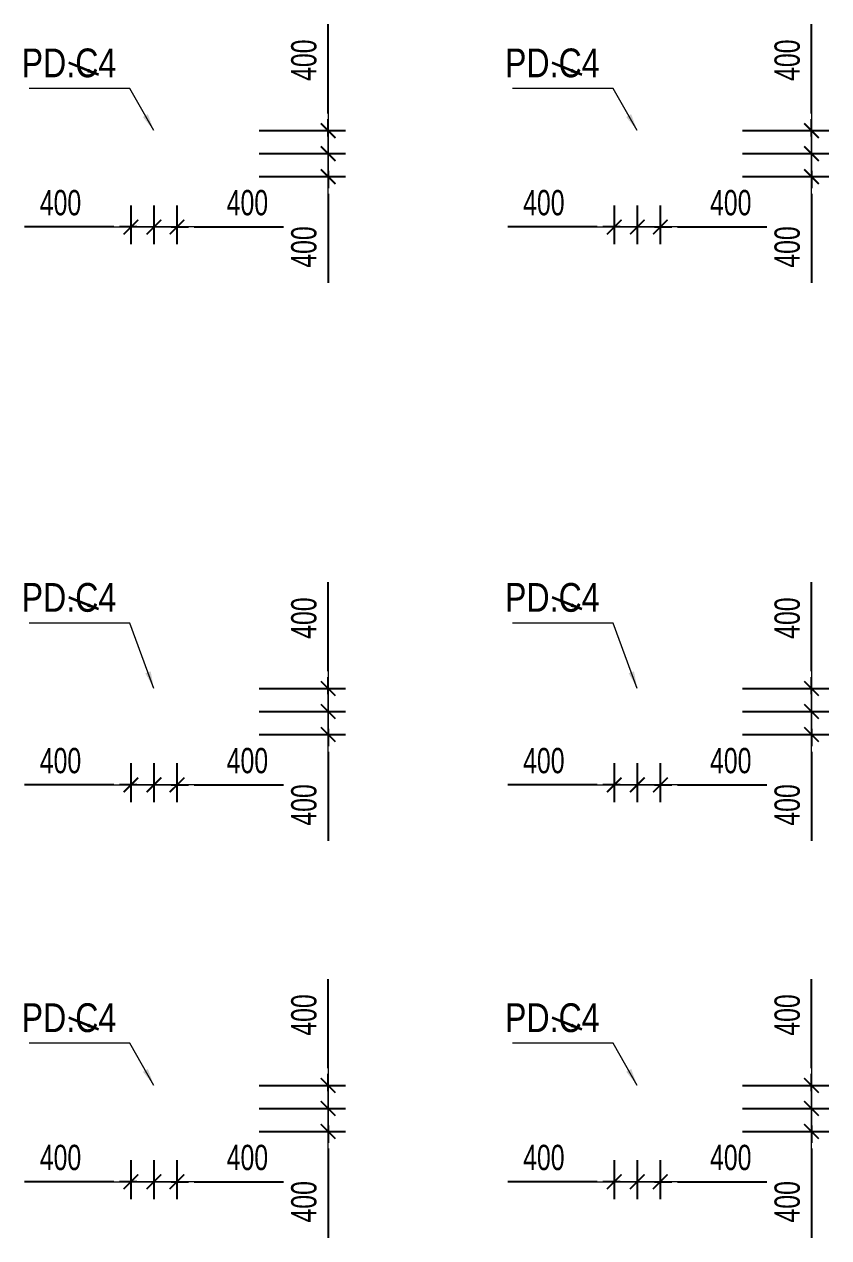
# Model space of a CAD drawing. Header units: millimetres. Extents: x -259680 to 286077, y 2206 to 90611.
# Drawn here: x 103546 to 117527, y 62451 to 83549 of the extents above; entities that cross this region are included whole.
import ezdxf
from ezdxf.enums import TextEntityAlignment as Align

# ---------------------------------------------------------------- set-up
doc = ezdxf.new("R2010")
doc.units = ezdxf.units.MM
doc.layers.get('Defpoints').update_dxf_attribs({"color": 151, "lineweight": 9})
for name, color, linetype, lineweight in [('$0$C1', 20, 'Continuous', 35), ('$1$NDC_S_ANNO', 7, 'Continuous', 20), ('$1$NDC_S_DIM', 1, 'Continuous', 15), ('NDC_S_DIM', 1, 'Continuous', 15)]:
    doc.layers.add(name, color=color, linetype=linetype, lineweight=lineweight)
doc.styles.add('$1$NDC_DIM', font='', dxfattribs={"width": 0.75})
doc.styles.add('$2$ARIAL', font='arial.ttf', dxfattribs={"width": 0.8})
doc.styles.add('NDC_DIM', font='', dxfattribs={"width": 0.75})
doc.styles.get('$1$NDC_DIM').set_extended_font_data('Dotum')
doc.styles.get('NDC_DIM').set_extended_font_data('Dotum')
doc.dimstyles.new('$0$NDC_dim_150', dxfattribs={"dimscale": 150, "dimtxt": 2.2, "dimasz": 1.5, "dimexe": 1.5, "dimexo": 2.5, "dimgap": 1, "dimtad": 1, "dimdec": 0, "dimzin": 0, "dimdsep": 46, "dimtxsty": '$1$NDC_DIM', "dimblk": '$1$DIMMARK', "dimcen": 0.09, "dimdle": 1.2, "dimclrd": 1, "dimclre": 1, "dimclrt": 3, "dimadec": 0, "dimazin": 0, "dimtfac": 1, "dimtdec": 0, "dimtix": 1, "dimtofl": 0, "dimtmove": 0, "dimatfit": 3, "dimfxl": 0, "dimtolj": 1, "dimtzin": 0, "dimarcsym": 0})
doc.dimstyles.new('$1$NDC_dim_iso', dxfattribs={"dimtxt": 2.2, "dimasz": 1, "dimexe": 1.5, "dimexo": 2.5, "dimgap": 1, "dimtad": 1, "dimdec": 0, "dimzin": 0, "dimdsep": 46, "dimtxsty": '$1$NDC_DIM', "dimblk": '$1$DIMMARK', "dimcen": 0.09, "dimdle": 1.2, "dimclrd": 1, "dimclre": 1, "dimclrt": 3, "dimadec": 0, "dimazin": 0, "dimtfac": 1, "dimtdec": 0, "dimtix": 1, "dimtofl": 0, "dimtmove": 0, "dimatfit": 3, "dimfxl": 0, "dimtolj": 1, "dimtzin": 0, "dimarcsym": 0})
doc.dimstyles.new('NDC_dim_200', dxfattribs={"dimscale": 200, "dimtxt": 2.2, "dimasz": 1.5, "dimexe": 1.5, "dimexo": 2.5, "dimgap": 1, "dimtad": 1, "dimdec": 0, "dimzin": 0, "dimdsep": 46, "dimtxsty": 'NDC_DIM', "dimblk": 'DIMMARK', "dimcen": 0.09, "dimdle": 1.2, "dimclrd": 1, "dimclre": 1, "dimclrt": 3, "dimadec": 0, "dimazin": 0, "dimtfac": 1, "dimtdec": 0, "dimtix": 1, "dimtofl": 0, "dimtmove": 0, "dimatfit": 3, "dimfxl": 0, "dimtolj": 1, "dimtzin": 0, "dimarcsym": 0})

# ---------------------------------------------------------------- blocks, each defined once
blk = doc.blocks.new('$1$DIMMARK')
at = {"layer": '$1$NDC_S_DIM', "color": 1}
blk.add_line((-1.5, 0), (1, 0), dxfattribs=at)
at = {"layer": '$1$NDC_S_DIM', "color": 2, "const_width": 0.1}
blk.add_lwpolyline([(-0.424, -0.424), (0.424, 0.424)], dxfattribs=at)
blk = doc.blocks.new('DIMMARK')
at = {"layer": 'NDC_S_DIM', "color": 1}
blk.add_line((-1.5, 0), (1, 0), dxfattribs=at)
at = {"layer": 'NDC_S_DIM', "color": 2, "const_width": 0.1}
blk.add_lwpolyline([(-0.424, -0.424), (0.424, 0.424)], dxfattribs=at)
blk = doc.blocks.new('*D1818')
at = {"layer": 'Defpoints', "color": 0, "ltscale": 100, "transparency": 16777216}
for p in [(114200, 80900), (114600, 80900), (114600, 80024)]:
    blk.add_point(p, dxfattribs=at)
at = {"layer": 'NDC_S_DIM', "color": 1, "lineweight": -2, "ltscale": 100, "transparency": 16777216}
for p, q in [((114200, 80400), (114200, 79724)), ((114600, 80400), (114600, 79724)), ((113900, 80024), (113600, 80024)), ((114900, 80024), (116449, 80024))]:
    blk.add_line(p, q, dxfattribs=at)
at = {"layer": 'NDC_S_DIM', "color": 1, "lineweight": -2, "ltscale": 100, "transparency": 16777216, "xscale": 300, "yscale": 300, "zscale": 300}
blk.add_blockref('DIMMARK', (114200, 80024), dxfattribs=at)
at = {"layer": 'NDC_S_DIM', "color": 1, "lineweight": -2, "ltscale": 100, "transparency": 16777216, "xscale": 300, "yscale": 300, "zscale": 300, "rotation": 180}
blk.add_blockref('DIMMARK', (114600, 80024), dxfattribs=at)
at = {"layer": 'NDC_S_DIM', "color": 3, "ltscale": 100, "transparency": 16777216, "insert": (115824, 80444), "char_height": 440, "attachment_point": 5, "style": 'NDC_DIM'}
blk.add_mtext('\\A1;400', dxfattribs=at)
blk = doc.blocks.new('*D1819')
at = {"layer": 'Defpoints', "color": 0, "ltscale": 100, "transparency": 16777216}
for p in [(113800, 80900), (114200, 80900), (114200, 80024)]:
    blk.add_point(p, dxfattribs=at)
at = {"layer": 'NDC_S_DIM', "color": 1, "lineweight": -2, "ltscale": 100, "transparency": 16777216}
for p, q in [((113800, 80400), (113800, 79724)), ((114200, 80400), (114200, 79724)), ((113500, 80024), (111951, 80024)), ((114500, 80024), (114800, 80024))]:
    blk.add_line(p, q, dxfattribs=at)
at = {"layer": 'NDC_S_DIM', "color": 1, "lineweight": -2, "ltscale": 100, "transparency": 16777216, "xscale": 300, "yscale": 300, "zscale": 300}
blk.add_blockref('DIMMARK', (113800, 80024), dxfattribs=at)
at = {"layer": 'NDC_S_DIM', "color": 1, "lineweight": -2, "ltscale": 100, "transparency": 16777216, "xscale": 300, "yscale": 300, "zscale": 300, "rotation": 180}
blk.add_blockref('DIMMARK', (114200, 80024), dxfattribs=at)
at = {"layer": 'NDC_S_DIM', "color": 3, "ltscale": 100, "transparency": 16777216, "insert": (112576, 80444), "char_height": 440, "attachment_point": 5, "style": 'NDC_DIM'}
blk.add_mtext('\\A1;400', dxfattribs=at)
blk = doc.blocks.new('*D1820')
at = {"layer": 'Defpoints', "color": 0, "ltscale": 100, "transparency": 16777216}
for p in [(114600, 81700), (117227, 81700), (114600, 81300)]:
    blk.add_point(p, dxfattribs=at)
at = {"layer": 'NDC_S_DIM', "color": 1, "lineweight": -2, "ltscale": 100, "transparency": 16777216}
for p, q in [((117227, 82000), (117227, 83549)), ((116027, 81700), (117527, 81700)), ((116027, 81300), (117527, 81300)), ((117227, 81000), (117227, 80700))]:
    blk.add_line(p, q, dxfattribs=at)
at = {"layer": 'NDC_S_DIM', "color": 1, "lineweight": -2, "ltscale": 100, "transparency": 16777216, "xscale": 300, "yscale": 300, "zscale": 300}
for p, rotation in [((117227, 81700), 270), ((117227, 81300), 90)]:
    blk.add_blockref('DIMMARK', p, dxfattribs=dict(at, rotation=rotation))
at = {"layer": 'NDC_S_DIM', "color": 3, "ltscale": 100, "transparency": 16777216, "insert": (116807, 82924), "char_height": 440, "attachment_point": 5, "rotation": 90, "style": 'NDC_DIM'}
blk.add_mtext('\\A1;400', dxfattribs=at)
blk = doc.blocks.new('*D1821')
at = {"layer": 'Defpoints', "color": 0, "ltscale": 100, "transparency": 16777216}
for p in [(114600, 81300), (117227, 81300), (114600, 80900)]:
    blk.add_point(p, dxfattribs=at)
at = {"layer": 'NDC_S_DIM', "color": 1, "lineweight": -2, "ltscale": 100, "transparency": 16777216}
for p, q in [((117227, 81600), (117227, 81900)), ((116027, 81300), (117527, 81300)), ((116027, 80900), (117527, 80900)), ((117227, 80600), (117227, 79051))]:
    blk.add_line(p, q, dxfattribs=at)
at = {"layer": 'NDC_S_DIM', "color": 1, "lineweight": -2, "ltscale": 100, "transparency": 16777216, "xscale": 300, "yscale": 300, "zscale": 300}
for p, rotation in [((117227, 81300), 270), ((117227, 80900), 90)]:
    blk.add_blockref('DIMMARK', p, dxfattribs=dict(at, rotation=rotation))
at = {"layer": 'NDC_S_DIM', "color": 3, "ltscale": 100, "transparency": 16777216, "insert": (116807, 79676), "char_height": 440, "attachment_point": 5, "rotation": 90, "style": 'NDC_DIM'}
blk.add_mtext('\\A1;400', dxfattribs=at)
blk = doc.blocks.new('*D1822')
at = {"layer": 'Defpoints', "color": 0, "ltscale": 100, "transparency": 16777216}
for p in [(105800, 80900), (106200, 80900), (106200, 80024)]:
    blk.add_point(p, dxfattribs=at)
at = {"layer": 'NDC_S_DIM', "color": 1, "lineweight": -2, "ltscale": 100, "transparency": 16777216}
for p, q in [((105800, 80400), (105800, 79724)), ((106200, 80400), (106200, 79724)), ((105500, 80024), (105200, 80024)), ((106500, 80024), (108049, 80024))]:
    blk.add_line(p, q, dxfattribs=at)
at = {"layer": 'NDC_S_DIM', "color": 1, "lineweight": -2, "ltscale": 100, "transparency": 16777216, "xscale": 300, "yscale": 300, "zscale": 300}
blk.add_blockref('DIMMARK', (105800, 80024), dxfattribs=at)
at = {"layer": 'NDC_S_DIM', "color": 1, "lineweight": -2, "ltscale": 100, "transparency": 16777216, "xscale": 300, "yscale": 300, "zscale": 300, "rotation": 180}
blk.add_blockref('DIMMARK', (106200, 80024), dxfattribs=at)
at = {"layer": 'NDC_S_DIM', "color": 3, "ltscale": 100, "transparency": 16777216, "insert": (107424, 80444), "char_height": 440, "attachment_point": 5, "style": 'NDC_DIM'}
blk.add_mtext('\\A1;400', dxfattribs=at)
blk = doc.blocks.new('*D1823')
at = {"layer": 'Defpoints', "color": 0, "ltscale": 100, "transparency": 16777216}
for p in [(105400, 80900), (105800, 80900), (105800, 80024)]:
    blk.add_point(p, dxfattribs=at)
at = {"layer": 'NDC_S_DIM', "color": 1, "lineweight": -2, "ltscale": 100, "transparency": 16777216}
for p, q in [((105400, 80400), (105400, 79724)), ((105800, 80400), (105800, 79724)), ((105100, 80024), (103551, 80024)), ((106100, 80024), (106400, 80024))]:
    blk.add_line(p, q, dxfattribs=at)
at = {"layer": 'NDC_S_DIM', "color": 1, "lineweight": -2, "ltscale": 100, "transparency": 16777216, "xscale": 300, "yscale": 300, "zscale": 300}
blk.add_blockref('DIMMARK', (105400, 80024), dxfattribs=at)
at = {"layer": 'NDC_S_DIM', "color": 1, "lineweight": -2, "ltscale": 100, "transparency": 16777216, "xscale": 300, "yscale": 300, "zscale": 300, "rotation": 180}
blk.add_blockref('DIMMARK', (105800, 80024), dxfattribs=at)
at = {"layer": 'NDC_S_DIM', "color": 3, "ltscale": 100, "transparency": 16777216, "insert": (104176, 80444), "char_height": 440, "attachment_point": 5, "style": 'NDC_DIM'}
blk.add_mtext('\\A1;400', dxfattribs=at)
blk = doc.blocks.new('*D1824')
at = {"layer": 'Defpoints', "color": 0, "ltscale": 100, "transparency": 16777216}
for p in [(106200, 81700), (108827, 81700), (106200, 81300)]:
    blk.add_point(p, dxfattribs=at)
at = {"layer": 'NDC_S_DIM', "color": 1, "lineweight": -2, "ltscale": 100, "transparency": 16777216}
for p, q in [((108827, 82000), (108827, 83549)), ((107627, 81700), (109127, 81700)), ((107627, 81300), (109127, 81300)), ((108827, 81000), (108827, 80700))]:
    blk.add_line(p, q, dxfattribs=at)
at = {"layer": 'NDC_S_DIM', "color": 1, "lineweight": -2, "ltscale": 100, "transparency": 16777216, "xscale": 300, "yscale": 300, "zscale": 300}
for p, rotation in [((108827, 81700), 270), ((108827, 81300), 90)]:
    blk.add_blockref('DIMMARK', p, dxfattribs=dict(at, rotation=rotation))
at = {"layer": 'NDC_S_DIM', "color": 3, "ltscale": 100, "transparency": 16777216, "insert": (108407, 82924), "char_height": 440, "attachment_point": 5, "rotation": 90, "style": 'NDC_DIM'}
blk.add_mtext('\\A1;400', dxfattribs=at)
blk = doc.blocks.new('*D1825')
at = {"layer": 'Defpoints', "color": 0, "ltscale": 100, "transparency": 16777216}
for p in [(106200, 81300), (108827, 81300), (106200, 80900)]:
    blk.add_point(p, dxfattribs=at)
at = {"layer": 'NDC_S_DIM', "color": 1, "lineweight": -2, "ltscale": 100, "transparency": 16777216}
for p, q in [((108827, 81600), (108827, 81900)), ((107627, 81300), (109127, 81300)), ((107627, 80900), (109127, 80900)), ((108827, 80600), (108827, 79051))]:
    blk.add_line(p, q, dxfattribs=at)
at = {"layer": 'NDC_S_DIM', "color": 1, "lineweight": -2, "ltscale": 100, "transparency": 16777216, "xscale": 300, "yscale": 300, "zscale": 300}
for p, rotation in [((108827, 81300), 270), ((108827, 80900), 90)]:
    blk.add_blockref('DIMMARK', p, dxfattribs=dict(at, rotation=rotation))
at = {"layer": 'NDC_S_DIM', "color": 3, "ltscale": 100, "transparency": 16777216, "insert": (108407, 79676), "char_height": 440, "attachment_point": 5, "rotation": 90, "style": 'NDC_DIM'}
blk.add_mtext('\\A1;400', dxfattribs=at)
blk = doc.blocks.new('*D1830')
at = {"layer": 'Defpoints', "color": 0, "ltscale": 100, "transparency": 16777216}
for p in [(105800, 71200), (106200, 71200), (106200, 70324)]:
    blk.add_point(p, dxfattribs=at)
at = {"layer": 'NDC_S_DIM', "color": 1, "lineweight": -2, "ltscale": 100, "transparency": 16777216}
for p, q in [((105800, 70700), (105800, 70024)), ((106200, 70700), (106200, 70024)), ((105500, 70324), (105200, 70324)), ((106500, 70324), (108049, 70324))]:
    blk.add_line(p, q, dxfattribs=at)
at = {"layer": 'NDC_S_DIM', "color": 1, "lineweight": -2, "ltscale": 100, "transparency": 16777216, "xscale": 300, "yscale": 300, "zscale": 300}
blk.add_blockref('DIMMARK', (105800, 70324), dxfattribs=at)
at = {"layer": 'NDC_S_DIM', "color": 1, "lineweight": -2, "ltscale": 100, "transparency": 16777216, "xscale": 300, "yscale": 300, "zscale": 300, "rotation": 180}
blk.add_blockref('DIMMARK', (106200, 70324), dxfattribs=at)
at = {"layer": 'NDC_S_DIM', "color": 3, "ltscale": 100, "transparency": 16777216, "insert": (107424, 70744), "char_height": 440, "attachment_point": 5, "style": 'NDC_DIM'}
blk.add_mtext('\\A1;400', dxfattribs=at)
blk = doc.blocks.new('*D1831')
at = {"layer": 'Defpoints', "color": 0, "ltscale": 100, "transparency": 16777216}
for p in [(105400, 71200), (105800, 71200), (105800, 70324)]:
    blk.add_point(p, dxfattribs=at)
at = {"layer": 'NDC_S_DIM', "color": 1, "lineweight": -2, "ltscale": 100, "transparency": 16777216}
for p, q in [((105400, 70700), (105400, 70024)), ((105800, 70700), (105800, 70024)), ((105100, 70324), (103551, 70324)), ((106100, 70324), (106400, 70324))]:
    blk.add_line(p, q, dxfattribs=at)
at = {"layer": 'NDC_S_DIM', "color": 1, "lineweight": -2, "ltscale": 100, "transparency": 16777216, "xscale": 300, "yscale": 300, "zscale": 300}
blk.add_blockref('DIMMARK', (105400, 70324), dxfattribs=at)
at = {"layer": 'NDC_S_DIM', "color": 1, "lineweight": -2, "ltscale": 100, "transparency": 16777216, "xscale": 300, "yscale": 300, "zscale": 300, "rotation": 180}
blk.add_blockref('DIMMARK', (105800, 70324), dxfattribs=at)
at = {"layer": 'NDC_S_DIM', "color": 3, "ltscale": 100, "transparency": 16777216, "insert": (104176, 70744), "char_height": 440, "attachment_point": 5, "style": 'NDC_DIM'}
blk.add_mtext('\\A1;400', dxfattribs=at)
blk = doc.blocks.new('*D1832')
at = {"layer": 'Defpoints', "color": 0, "ltscale": 100, "transparency": 16777216}
for p in [(106040, 72000), (108827, 72000), (106040, 71600)]:
    blk.add_point(p, dxfattribs=at)
at = {"layer": 'NDC_S_DIM', "color": 1, "lineweight": -2, "ltscale": 100, "transparency": 16777216}
for p, q in [((108827, 72300), (108827, 73849)), ((107627, 72000), (109127, 72000)), ((107627, 71600), (109127, 71600)), ((108827, 71300), (108827, 71000))]:
    blk.add_line(p, q, dxfattribs=at)
at = {"layer": 'NDC_S_DIM', "color": 1, "lineweight": -2, "ltscale": 100, "transparency": 16777216, "xscale": 300, "yscale": 300, "zscale": 300}
for p, rotation in [((108827, 72000), 270), ((108827, 71600), 90)]:
    blk.add_blockref('DIMMARK', p, dxfattribs=dict(at, rotation=rotation))
at = {"layer": 'NDC_S_DIM', "color": 3, "ltscale": 100, "transparency": 16777216, "insert": (108407, 73224), "char_height": 440, "attachment_point": 5, "rotation": 90, "style": 'NDC_DIM'}
blk.add_mtext('\\A1;400', dxfattribs=at)
blk = doc.blocks.new('*D1833')
at = {"layer": 'Defpoints', "color": 0, "ltscale": 100, "transparency": 16777216}
for p in [(106040, 71600), (108827, 71600), (106040, 71200)]:
    blk.add_point(p, dxfattribs=at)
at = {"layer": 'NDC_S_DIM', "color": 1, "lineweight": -2, "ltscale": 100, "transparency": 16777216}
for p, q in [((108827, 71900), (108827, 72200)), ((107627, 71600), (109127, 71600)), ((107627, 71200), (109127, 71200)), ((108827, 70900), (108827, 69351))]:
    blk.add_line(p, q, dxfattribs=at)
at = {"layer": 'NDC_S_DIM', "color": 1, "lineweight": -2, "ltscale": 100, "transparency": 16777216, "xscale": 300, "yscale": 300, "zscale": 300}
for p, rotation in [((108827, 71600), 270), ((108827, 71200), 90)]:
    blk.add_blockref('DIMMARK', p, dxfattribs=dict(at, rotation=rotation))
at = {"layer": 'NDC_S_DIM', "color": 3, "ltscale": 100, "transparency": 16777216, "insert": (108407, 69976), "char_height": 440, "attachment_point": 5, "rotation": 90, "style": 'NDC_DIM'}
blk.add_mtext('\\A1;400', dxfattribs=at)
blk = doc.blocks.new('*D1834')
at = {"layer": 'Defpoints', "color": 0, "ltscale": 100, "transparency": 16777216}
for p in [(114200, 71200), (114600, 71200), (114600, 70324)]:
    blk.add_point(p, dxfattribs=at)
at = {"layer": 'NDC_S_DIM', "color": 1, "lineweight": -2, "ltscale": 100, "transparency": 16777216}
for p, q in [((114200, 70700), (114200, 70024)), ((114600, 70700), (114600, 70024)), ((113900, 70324), (113600, 70324)), ((114900, 70324), (116449, 70324))]:
    blk.add_line(p, q, dxfattribs=at)
at = {"layer": 'NDC_S_DIM', "color": 1, "lineweight": -2, "ltscale": 100, "transparency": 16777216, "xscale": 300, "yscale": 300, "zscale": 300}
blk.add_blockref('DIMMARK', (114200, 70324), dxfattribs=at)
at = {"layer": 'NDC_S_DIM', "color": 1, "lineweight": -2, "ltscale": 100, "transparency": 16777216, "xscale": 300, "yscale": 300, "zscale": 300, "rotation": 180}
blk.add_blockref('DIMMARK', (114600, 70324), dxfattribs=at)
at = {"layer": 'NDC_S_DIM', "color": 3, "ltscale": 100, "transparency": 16777216, "insert": (115824, 70744), "char_height": 440, "attachment_point": 5, "style": 'NDC_DIM'}
blk.add_mtext('\\A1;400', dxfattribs=at)
blk = doc.blocks.new('*D1835')
at = {"layer": 'Defpoints', "color": 0, "ltscale": 100, "transparency": 16777216}
for p in [(113800, 71200), (114200, 71200), (114200, 70324)]:
    blk.add_point(p, dxfattribs=at)
at = {"layer": 'NDC_S_DIM', "color": 1, "lineweight": -2, "ltscale": 100, "transparency": 16777216}
for p, q in [((113800, 70700), (113800, 70024)), ((114200, 70700), (114200, 70024)), ((113500, 70324), (111951, 70324)), ((114500, 70324), (114800, 70324))]:
    blk.add_line(p, q, dxfattribs=at)
at = {"layer": 'NDC_S_DIM', "color": 1, "lineweight": -2, "ltscale": 100, "transparency": 16777216, "xscale": 300, "yscale": 300, "zscale": 300}
blk.add_blockref('DIMMARK', (113800, 70324), dxfattribs=at)
at = {"layer": 'NDC_S_DIM', "color": 1, "lineweight": -2, "ltscale": 100, "transparency": 16777216, "xscale": 300, "yscale": 300, "zscale": 300, "rotation": 180}
blk.add_blockref('DIMMARK', (114200, 70324), dxfattribs=at)
at = {"layer": 'NDC_S_DIM', "color": 3, "ltscale": 100, "transparency": 16777216, "insert": (112576, 70744), "char_height": 440, "attachment_point": 5, "style": 'NDC_DIM'}
blk.add_mtext('\\A1;400', dxfattribs=at)
blk = doc.blocks.new('*D1836')
at = {"layer": 'Defpoints', "color": 0, "ltscale": 100, "transparency": 16777216}
for p in [(114600, 72000), (117227, 72000), (114600, 71600)]:
    blk.add_point(p, dxfattribs=at)
at = {"layer": 'NDC_S_DIM', "color": 1, "lineweight": -2, "ltscale": 100, "transparency": 16777216}
for p, q in [((117227, 72300), (117227, 73849)), ((116027, 72000), (117527, 72000)), ((116027, 71600), (117527, 71600)), ((117227, 71300), (117227, 71000))]:
    blk.add_line(p, q, dxfattribs=at)
at = {"layer": 'NDC_S_DIM', "color": 1, "lineweight": -2, "ltscale": 100, "transparency": 16777216, "xscale": 300, "yscale": 300, "zscale": 300}
for p, rotation in [((117227, 72000), 270), ((117227, 71600), 90)]:
    blk.add_blockref('DIMMARK', p, dxfattribs=dict(at, rotation=rotation))
at = {"layer": 'NDC_S_DIM', "color": 3, "ltscale": 100, "transparency": 16777216, "insert": (116807, 73224), "char_height": 440, "attachment_point": 5, "rotation": 90, "style": 'NDC_DIM'}
blk.add_mtext('\\A1;400', dxfattribs=at)
blk = doc.blocks.new('*D1837')
at = {"layer": 'Defpoints', "color": 0, "ltscale": 100, "transparency": 16777216}
for p in [(114600, 71600), (117227, 71600), (114600, 71200)]:
    blk.add_point(p, dxfattribs=at)
at = {"layer": 'NDC_S_DIM', "color": 1, "lineweight": -2, "ltscale": 100, "transparency": 16777216}
for p, q in [((117227, 71900), (117227, 72200)), ((116027, 71600), (117527, 71600)), ((116027, 71200), (117527, 71200)), ((117227, 70900), (117227, 69351))]:
    blk.add_line(p, q, dxfattribs=at)
at = {"layer": 'NDC_S_DIM', "color": 1, "lineweight": -2, "ltscale": 100, "transparency": 16777216, "xscale": 300, "yscale": 300, "zscale": 300}
for p, rotation in [((117227, 71600), 270), ((117227, 71200), 90)]:
    blk.add_blockref('DIMMARK', p, dxfattribs=dict(at, rotation=rotation))
at = {"layer": 'NDC_S_DIM', "color": 3, "ltscale": 100, "transparency": 16777216, "insert": (116807, 69976), "char_height": 440, "attachment_point": 5, "rotation": 90, "style": 'NDC_DIM'}
blk.add_mtext('\\A1;400', dxfattribs=at)
blk = doc.blocks.new('*D1795')
at = {"layer": 'Defpoints', "color": 0, "ltscale": 100, "transparency": 16777216}
for p in [(105800, 64300), (106200, 64300), (106200, 63424)]:
    blk.add_point(p, dxfattribs=at)
at = {"layer": 'NDC_S_DIM', "color": 1, "lineweight": -2, "ltscale": 100, "transparency": 16777216}
for p, q in [((105800, 63800), (105800, 63124)), ((106200, 63800), (106200, 63124)), ((105500, 63424), (105200, 63424)), ((106500, 63424), (108049, 63424))]:
    blk.add_line(p, q, dxfattribs=at)
at = {"layer": 'NDC_S_DIM', "color": 1, "lineweight": -2, "ltscale": 100, "transparency": 16777216, "xscale": 300, "yscale": 300, "zscale": 300}
blk.add_blockref('DIMMARK', (105800, 63424), dxfattribs=at)
at = {"layer": 'NDC_S_DIM', "color": 1, "lineweight": -2, "ltscale": 100, "transparency": 16777216, "xscale": 300, "yscale": 300, "zscale": 300, "rotation": 180}
blk.add_blockref('DIMMARK', (106200, 63424), dxfattribs=at)
at = {"layer": 'NDC_S_DIM', "color": 3, "ltscale": 100, "transparency": 16777216, "insert": (107424, 63844), "char_height": 440, "attachment_point": 5, "style": 'NDC_DIM'}
blk.add_mtext('\\A1;400', dxfattribs=at)
blk = doc.blocks.new('*D1796')
at = {"layer": 'Defpoints', "color": 0, "ltscale": 100, "transparency": 16777216}
for p in [(105400, 64300), (105800, 64300), (105800, 63424)]:
    blk.add_point(p, dxfattribs=at)
at = {"layer": 'NDC_S_DIM', "color": 1, "lineweight": -2, "ltscale": 100, "transparency": 16777216}
for p, q in [((105400, 63800), (105400, 63124)), ((105800, 63800), (105800, 63124)), ((105100, 63424), (103551, 63424)), ((106100, 63424), (106400, 63424))]:
    blk.add_line(p, q, dxfattribs=at)
at = {"layer": 'NDC_S_DIM', "color": 1, "lineweight": -2, "ltscale": 100, "transparency": 16777216, "xscale": 300, "yscale": 300, "zscale": 300}
blk.add_blockref('DIMMARK', (105400, 63424), dxfattribs=at)
at = {"layer": 'NDC_S_DIM', "color": 1, "lineweight": -2, "ltscale": 100, "transparency": 16777216, "xscale": 300, "yscale": 300, "zscale": 300, "rotation": 180}
blk.add_blockref('DIMMARK', (105800, 63424), dxfattribs=at)
at = {"layer": 'NDC_S_DIM', "color": 3, "ltscale": 100, "transparency": 16777216, "insert": (104176, 63844), "char_height": 440, "attachment_point": 5, "style": 'NDC_DIM'}
blk.add_mtext('\\A1;400', dxfattribs=at)
blk = doc.blocks.new('*D1797')
at = {"layer": 'Defpoints', "color": 0, "ltscale": 100, "transparency": 16777216}
for p in [(106200, 65100), (108827, 65100), (106200, 64700)]:
    blk.add_point(p, dxfattribs=at)
at = {"layer": 'NDC_S_DIM', "color": 1, "lineweight": -2, "ltscale": 100, "transparency": 16777216}
for p, q in [((108827, 65400), (108827, 66949)), ((107627, 65100), (109127, 65100)), ((107627, 64700), (109127, 64700)), ((108827, 64400), (108827, 64100))]:
    blk.add_line(p, q, dxfattribs=at)
at = {"layer": 'NDC_S_DIM', "color": 1, "lineweight": -2, "ltscale": 100, "transparency": 16777216, "xscale": 300, "yscale": 300, "zscale": 300}
for p, rotation in [((108827, 65100), 270), ((108827, 64700), 90)]:
    blk.add_blockref('DIMMARK', p, dxfattribs=dict(at, rotation=rotation))
at = {"layer": 'NDC_S_DIM', "color": 3, "ltscale": 100, "transparency": 16777216, "insert": (108407, 66324), "char_height": 440, "attachment_point": 5, "rotation": 90, "style": 'NDC_DIM'}
blk.add_mtext('\\A1;400', dxfattribs=at)
blk = doc.blocks.new('*D1798')
at = {"layer": 'Defpoints', "color": 0, "ltscale": 100, "transparency": 16777216}
for p in [(106200, 64700), (108827, 64700), (106200, 64300)]:
    blk.add_point(p, dxfattribs=at)
at = {"layer": 'NDC_S_DIM', "color": 1, "lineweight": -2, "ltscale": 100, "transparency": 16777216}
for p, q in [((108827, 65000), (108827, 65300)), ((107627, 64700), (109127, 64700)), ((107627, 64300), (109127, 64300)), ((108827, 64000), (108827, 62451))]:
    blk.add_line(p, q, dxfattribs=at)
at = {"layer": 'NDC_S_DIM', "color": 1, "lineweight": -2, "ltscale": 100, "transparency": 16777216, "xscale": 300, "yscale": 300, "zscale": 300}
for p, rotation in [((108827, 64700), 270), ((108827, 64300), 90)]:
    blk.add_blockref('DIMMARK', p, dxfattribs=dict(at, rotation=rotation))
at = {"layer": 'NDC_S_DIM', "color": 3, "ltscale": 100, "transparency": 16777216, "insert": (108407, 63076), "char_height": 440, "attachment_point": 5, "rotation": 90, "style": 'NDC_DIM'}
blk.add_mtext('\\A1;400', dxfattribs=at)
blk = doc.blocks.new('*D1799')
at = {"layer": 'Defpoints', "color": 0, "ltscale": 100, "transparency": 16777216}
for p in [(114200, 64300), (114600, 64300), (114600, 63424)]:
    blk.add_point(p, dxfattribs=at)
at = {"layer": 'NDC_S_DIM', "color": 1, "lineweight": -2, "ltscale": 100, "transparency": 16777216}
for p, q in [((114200, 63800), (114200, 63124)), ((114600, 63800), (114600, 63124)), ((113900, 63424), (113600, 63424)), ((114900, 63424), (116449, 63424))]:
    blk.add_line(p, q, dxfattribs=at)
at = {"layer": 'NDC_S_DIM', "color": 1, "lineweight": -2, "ltscale": 100, "transparency": 16777216, "xscale": 300, "yscale": 300, "zscale": 300}
blk.add_blockref('DIMMARK', (114200, 63424), dxfattribs=at)
at = {"layer": 'NDC_S_DIM', "color": 1, "lineweight": -2, "ltscale": 100, "transparency": 16777216, "xscale": 300, "yscale": 300, "zscale": 300, "rotation": 180}
blk.add_blockref('DIMMARK', (114600, 63424), dxfattribs=at)
at = {"layer": 'NDC_S_DIM', "color": 3, "ltscale": 100, "transparency": 16777216, "insert": (115824, 63844), "char_height": 440, "attachment_point": 5, "style": 'NDC_DIM'}
blk.add_mtext('\\A1;400', dxfattribs=at)
blk = doc.blocks.new('*D1800')
at = {"layer": 'Defpoints', "color": 0, "ltscale": 100, "transparency": 16777216}
for p in [(113800, 64300), (114200, 64300), (114200, 63424)]:
    blk.add_point(p, dxfattribs=at)
at = {"layer": 'NDC_S_DIM', "color": 1, "lineweight": -2, "ltscale": 100, "transparency": 16777216}
for p, q in [((113800, 63800), (113800, 63124)), ((114200, 63800), (114200, 63124)), ((113500, 63424), (111951, 63424)), ((114500, 63424), (114800, 63424))]:
    blk.add_line(p, q, dxfattribs=at)
at = {"layer": 'NDC_S_DIM', "color": 1, "lineweight": -2, "ltscale": 100, "transparency": 16777216, "xscale": 300, "yscale": 300, "zscale": 300}
blk.add_blockref('DIMMARK', (113800, 63424), dxfattribs=at)
at = {"layer": 'NDC_S_DIM', "color": 1, "lineweight": -2, "ltscale": 100, "transparency": 16777216, "xscale": 300, "yscale": 300, "zscale": 300, "rotation": 180}
blk.add_blockref('DIMMARK', (114200, 63424), dxfattribs=at)
at = {"layer": 'NDC_S_DIM', "color": 3, "ltscale": 100, "transparency": 16777216, "insert": (112576, 63844), "char_height": 440, "attachment_point": 5, "style": 'NDC_DIM'}
blk.add_mtext('\\A1;400', dxfattribs=at)
blk = doc.blocks.new('*D1921')
at = {"layer": 'Defpoints', "color": 0, "ltscale": 100, "transparency": 16777216}
for p in [(114600, 65100), (117227, 65100), (114600, 64700)]:
    blk.add_point(p, dxfattribs=at)
at = {"layer": 'NDC_S_DIM', "color": 1, "lineweight": -2, "ltscale": 100, "transparency": 16777216}
for p, q in [((117227, 65400), (117227, 66949)), ((116027, 65100), (117527, 65100)), ((116027, 64700), (117527, 64700)), ((117227, 64400), (117227, 64100))]:
    blk.add_line(p, q, dxfattribs=at)
at = {"layer": 'NDC_S_DIM', "color": 1, "lineweight": -2, "ltscale": 100, "transparency": 16777216, "xscale": 300, "yscale": 300, "zscale": 300}
for p, rotation in [((117227, 65100), 270), ((117227, 64700), 90)]:
    blk.add_blockref('DIMMARK', p, dxfattribs=dict(at, rotation=rotation))
at = {"layer": 'NDC_S_DIM', "color": 3, "ltscale": 100, "transparency": 16777216, "insert": (116807, 66324), "char_height": 440, "attachment_point": 5, "rotation": 90, "style": 'NDC_DIM'}
blk.add_mtext('\\A1;400', dxfattribs=at)
blk = doc.blocks.new('*D1922')
at = {"layer": 'Defpoints', "color": 0, "ltscale": 100, "transparency": 16777216}
for p in [(114600, 64700), (117227, 64700), (114600, 64300)]:
    blk.add_point(p, dxfattribs=at)
at = {"layer": 'NDC_S_DIM', "color": 1, "lineweight": -2, "ltscale": 100, "transparency": 16777216}
for p, q in [((117227, 65000), (117227, 65300)), ((116027, 64700), (117527, 64700)), ((116027, 64300), (117527, 64300)), ((117227, 64000), (117227, 62451))]:
    blk.add_line(p, q, dxfattribs=at)
at = {"layer": 'NDC_S_DIM', "color": 1, "lineweight": -2, "ltscale": 100, "transparency": 16777216, "xscale": 300, "yscale": 300, "zscale": 300}
for p, rotation in [((117227, 64700), 270), ((117227, 64300), 90)]:
    blk.add_blockref('DIMMARK', p, dxfattribs=dict(at, rotation=rotation))
at = {"layer": 'NDC_S_DIM', "color": 3, "ltscale": 100, "transparency": 16777216, "insert": (116807, 63076), "char_height": 440, "attachment_point": 5, "rotation": 90, "style": 'NDC_DIM'}
blk.add_mtext('\\A1;400', dxfattribs=at)
blk = doc.blocks.new('*U212')
at = {"layer": '$1$NDC_S_ANNO', "ltscale": 0.8, "style": '$2$ARIAL', "width": 0.8}
blk.add_attdef('TEN', text='', height=2.5, dxfattribs=at).set_placement((-2.58, 1.03), align=Align.MIDDLE_CENTER)
at = {"layer": '$1$NDC_S_ANNO', "ltscale": 0.8, "style": '$2$ARIAL', "width": 0.8, "flags": 1}
blk.add_attdef('CHU_THICH', text='', height=2.5, dxfattribs=at).set_placement((0, 0), align=Align.MIDDLE_CENTER)
at = {"layer": 'Defpoints'}
blk.add_leader([(0, 0), (-2.58, 1.03)], dimstyle='$1$NDC_dim_iso', override={"dimgap": 0.625, "dimtad": 0}, dxfattribs=at)
blk = doc.blocks.new('$0$co t check')
at = {"layer": '$0$C1', "xscale": 200, "yscale": 200, "zscale": 200}
for p in [(102798, 82671), (111198, 82671), (102798, 73378), (111198, 73378), (102798, 66071), (111198, 66071)]:
    blk.add_blockref('*U212', p, dxfattribs=at).add_auto_attribs({'TEN': 'PD.C4'})
at = {"layer": '$0$C1'}
for points in [[(103759, 81700), (103342, 82432), (101593, 82432)], [(112159, 81700), (111742, 82432), (109993, 82432)], [(103759, 72000), (103342, 73139), (101593, 73139)], [(112159, 72000), (111742, 73139), (109993, 73139)], [(103759, 65100), (103342, 65832), (101593, 65832)], [(112159, 65100), (111742, 65832), (109993, 65832)]]:
    blk.add_leader(points, dimstyle='$0$NDC_dim_150', override={"dimasz": 2, "dimgap": 1, "dimtad": 0}, dxfattribs=at)

msp = doc.modelspace()

# ---------------------------------------------------------------- block references
at = {"layer": '$1$NDC_S_DIM'}
msp.add_blockref('$0$co t check', (2040.6, 0), dxfattribs=at)

# ---------------------------------------------------------------- dimensions: what is measured, and where the dimension line sits
at = {"layer": 'NDC_S_DIM', "ltscale": 100}
for base, p1, p2, picture, middle in [((108826.7, 81700), (106200, 81300), (106200, 81700), '*D1824', (108826.7, 82924.3)), ((117226.7, 81700), (114600, 81300), (114600, 81700), '*D1820', (117226.7, 82924.3)), ((108826.7, 81300), (106200, 80900), (106200, 81300), '*D1825', (108826.7, 79675.7)), ((117226.7, 81300), (114600, 80900), (114600, 81300), '*D1821', (117226.7, 79675.7)), ((108826.7, 72000), (106040, 71600), (106040, 72000), '*D1832', (108826.7, 73224.3)), ((117226.7, 72000), (114600, 71600), (114600, 72000), '*D1836', (117226.7, 73224.3)), ((108826.7, 71600), (106040, 71200), (106040, 71600), '*D1833', (108826.7, 69975.7)), ((117226.7, 71600), (114600, 71200), (114600, 71600), '*D1837', (117226.7, 69975.7)), ((108826.7, 65100), (106200, 64700), (106200, 65100), '*D1797', (108826.7, 66324.3)), ((117226.7, 65100), (114600, 64700), (114600, 65100), '*D1921', (117226.7, 66324.3)), ((108826.7, 64700), (106200, 64300), (106200, 64700), '*D1798', (108826.7, 63075.7)), ((117226.7, 64700), (114600, 64300), (114600, 64700), '*D1922', (117226.7, 63075.7))]:
    dim = msp.add_linear_dim(base=base, p1=p1, p2=p2, angle=90, dimstyle='NDC_dim_200', dxfattribs=at)
    dim.commit()
    dim.dimension.update_dxf_attribs({"geometry": picture, "text_midpoint": middle, "dimtype": 160})
for base, p1, p2, picture, middle in [((105800, 80024.4), (105400, 80900), (105800, 80900), '*D1823', (104175.7, 80024.4)), ((106200, 80024.4), (105800, 80900), (106200, 80900), '*D1822', (107424.3, 80024.4)), ((114200, 80024.4), (113800, 80900), (114200, 80900), '*D1819', (112575.7, 80024.4)), ((114600, 80024.4), (114200, 80900), (114600, 80900), '*D1818', (115824.3, 80024.4)), ((105800, 70324.4), (105400, 71200), (105800, 71200), '*D1831', (104175.7, 70324.4)), ((106200, 70324.4), (105800, 71200), (106200, 71200), '*D1830', (107424.3, 70324.4)), ((114200, 70324.4), (113800, 71200), (114200, 71200), '*D1835', (112575.7, 70324.4)), ((114600, 70324.4), (114200, 71200), (114600, 71200), '*D1834', (115824.3, 70324.4)), ((105800, 63424.4), (105400, 64300), (105800, 64300), '*D1796', (104175.7, 63424.4)), ((106200, 63424.4), (105800, 64300), (106200, 64300), '*D1795', (107424.3, 63424.4)), ((114200, 63424.4), (113800, 64300), (114200, 64300), '*D1800', (112575.7, 63424.4)), ((114600, 63424.4), (114200, 64300), (114600, 64300), '*D1799', (115824.3, 63424.4))]:
    dim = msp.add_linear_dim(base=base, p1=p1, p2=p2, dimstyle='NDC_dim_200', dxfattribs=at)
    dim.commit()
    dim.dimension.update_dxf_attribs({"geometry": picture, "text_midpoint": middle, "dimtype": 160})

doc.saveas('drawing.dxf')
